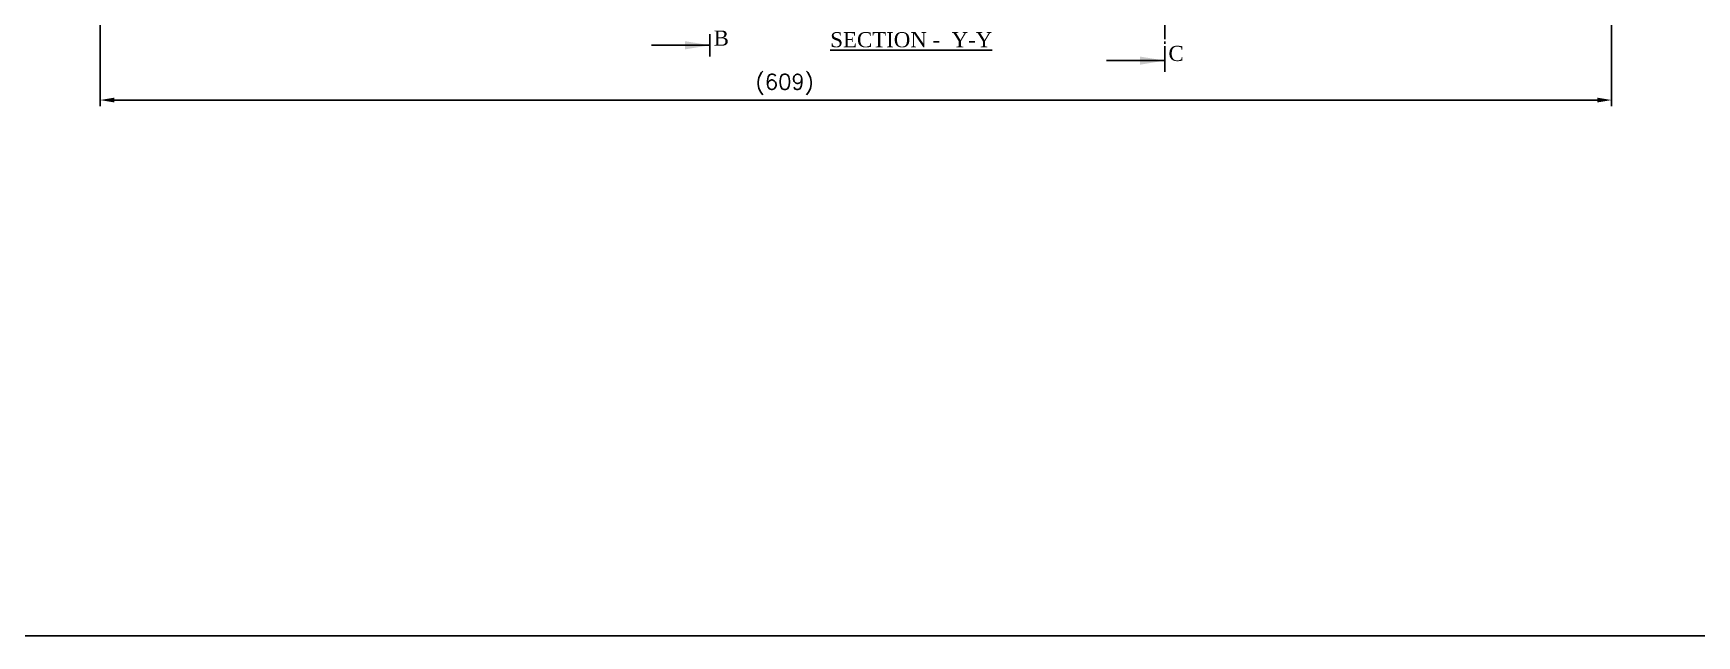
# Model space of a CAD drawing. Header units: millimetres. Extents: x -3508 to 12243, y -3609 to 4092.
# Drawn here: x -2244 to -1574, y -697 to -454 of the extents above; entities that cross this region are included whole.
import ezdxf

# ---------------------------------------------------------------- set-up
doc = ezdxf.new("R2010")
doc.units = ezdxf.units.MM
doc.header["$LTSCALE"] = 0.3
doc.header["$PDSIZE"] = -50
doc.linetypes.add('CENTER2', pattern=[28.575, 19.05, -3.175, 3.175, -3.175])
doc.layers.add('center', color=1, linetype='CENTER2')
doc.styles.add('ROMANTIC', font='romantic.ttf')
doc.styles.add('rs', font='romans.shx')
doc.styles.get("Standard").update_dxf_attribs({"font": 'romans.shx', "width": 1.2})
doc.dimstyles.new('ISO-25', dxfattribs={"dimscale": 2.5, "dimtxt": 2.5, "dimasz": 2.5, "dimexe": 0.7, "dimexo": 0.625, "dimtad": 1, "dimdec": 3, "dimlfac": -1, "dimzin": 9, "dimdsep": 46, "dimtxsty": 'Standard', "dimcen": 2.5, "dimclrd": 1, "dimclre": 1, "dimclrt": 7, "dimazin": 0, "dimtfac": 0.65, "dimtdec": 3, "dimtmove": 0, "dimatfit": 3, "dimfxl": 0, "dimtolj": 1, "dimarcsym": 0})
doc.dimstyles.new('sarab', dxfattribs={"dimscale": 3, "dimtxt": 2.5, "dimasz": 2.3, "dimexe": 1, "dimexo": 1, "dimtad": 1, "dimdec": 3, "dimdsep": 46, "dimtxsty": 'rs', "dimcen": 0, "dimclrd": 1, "dimclre": 1, "dimclrt": 7, "dimadec": 3, "dimazin": 2, "dimtfac": 1, "dimtdec": 3, "dimtmove": 0, "dimatfit": 3, "dimfxl": 0, "dimarcsym": 0})

# ---------------------------------------------------------------- blocks, each defined once
blk = doc.blocks.new('*D1197')
at = {"color": 1, "lineweight": -2, "transparency": 16777216}
for p, q in [((-2217.29, -319.1), (-2217.29, -483.8)), ((-1608.29, -415.05), (-1608.29, -483.8)), ((-1614.04, -481.3), (-2211.54, -481.3))]:
    blk.add_line(p, q, dxfattribs=at)
at = {"color": 1, "transparency": 16777216}
for points in [[(-2211.54, -480.34), (-2211.54, -482.26), (-2217.29, -481.3)], [(-1614.04, -480.34), (-1614.04, -482.26), (-1608.29, -481.3)]]:
    blk.add_solid(points, dxfattribs=at)
at = {"layer": 'Defpoints', "color": 0, "transparency": 16777216}
for p in [(-2217.29, -316.6), (-1608.29, -412.55), (-2217.29, -481.3)]:
    blk.add_point(p, dxfattribs=at)
at = {"color": 7, "transparency": 16777216, "insert": (-1941.44, -474.98), "char_height": 6.25, "attachment_point": 5, "style": 'rs'}
blk.add_mtext('(609)', dxfattribs=at)

msp = doc.modelspace()

# ---------------------------------------------------------------- linework, layer by layer
at = {"color": 60}
for p, q in [((-1971.5441, -463.7286), (-1971.5441, -454.7117)), ((-1788.2941, -469.9165), (-1788.2941, -460.8996))]:
    msp.add_line(p, q, dxfattribs=at)
msp.add_line((-3507.7534, -697.2178), (1845.5929, -697.2178))
at = {"layer": 'center'}
msp.add_line((-1788.2941, -56.683), (-1788.2941, -460.8996), dxfattribs=at)

# ---------------------------------------------------------------- texts
at = {"style": 'ROMANTIC'}
for s, p in [('B', (-1970.0664, -459.3753)), ('%%USECTION -  Y-Y', (-1923.0803, -460.0243)), ('C', (-1786.8164, -465.5632))]:
    msp.add_text(s, height=6.1, dxfattribs=at).set_placement(p)

# ---------------------------------------------------------------- dimensions: what is measured, and where the dimension line sits
dim = msp.add_linear_dim(base=(-2217.2941, -481.3001), p1=(-1608.2941, -412.5462), p2=(-2217.2941, -316.6025), angle=180, text='(609)', dimstyle='sarab', override={"dimscale": 2.5, "dimdec": 2, "dimadec": 2, "dimtdec": 2, "dimatfit": 0})
dim.commit()
dim.dimension.update_dxf_attribs({"geometry": '*D1197', "text_midpoint": (-1941.4442, -481.3001), "dimtype": 160})

# ---------------------------------------------------------------- leaders
for points in [[(-1971.5441, -459.2202), (-1995.0501, -459.2202)], [(-1788.2941, -465.4081), (-1811.8001, -465.4081)]]:
    msp.add_leader(points, dimstyle='ISO-25', override={"dimscale": 2, "dimasz": 5})

doc.saveas('drawing.dxf')
